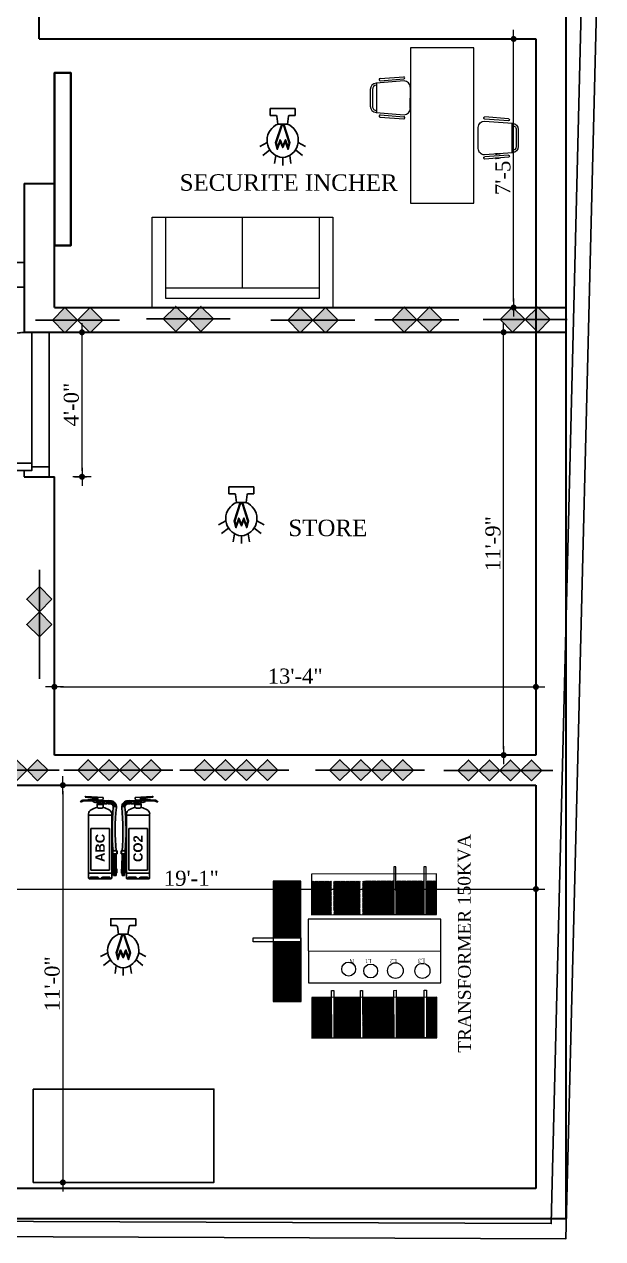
# Model space of a CAD drawing. Header units: inches. Extents: x -250485 to 735580, y -140410 to 288049.
# Drawn here: x 24526 to 24718.2, y 21187.9 to 21591.5 of the extents above; entities that cross this region are included whole.
import ezdxf
from ezdxf.enums import TextEntityAlignment as Align

# ---------------------------------------------------------------- set-up
doc = ezdxf.new("R2010")
doc.units = ezdxf.units.IN
doc.header["$MEASUREMENT"] = 0
doc.header["$PDMODE"] = 35
doc.linetypes.add('DASH', pattern=[0.35, 0.25, -0.1])
doc.layers.get('0').update_dxf_attribs({"lineweight": 0})
doc.layers.get('Defpoints').update_dxf_attribs({"lineweight": 0})
for name, color, linetype, lineweight in [('A column', 106, 'Continuous', 40), ('A WALL', 7, 'Continuous', 35), ('Door Schecule', 230, 'Continuous', 0), ('Emergency Light', 251, 'Continuous', 15), ('FURNITURE', 144, 'Continuous', 0), ('ILLUSTR-FURNITURE', 34, 'Continuous', 0), ('Layer1', 134, 'Continuous', 0), ('LINK', 32, 'Continuous', 0), ('sheet', 7, 'Continuous', 15), ('Text', 7, 'Continuous', 0), ('TEXT-BODY', 191, 'Continuous', 20), ('wall', 7, 'Continuous', 0)]:
    doc.layers.add(name, color=color, linetype=linetype, lineweight=lineweight)
for name, color, linetype in [('A Furniture', 7, 'Continuous'), ('A site line', 7, 'Continuous'), ('bp door', 40, 'Continuous'), ('fire rated wall', 7, 'Continuous'), ('FIREACC', 30, 'Continuous'), ('OUTSIDE', 253, 'Continuous')]:
    doc.layers.add(name, color=color, linetype=linetype)
doc.styles.add('ARIAL', font='times.ttf')
doc.styles.add('REG', font='times.ttf')
doc.styles.get("Standard").update_dxf_attribs({"font": 'arialbd.ttf', "height": 24})
doc.dimstyles.new('Dim-Pres', dxfattribs={"dimtxt": 5.5, "dimasz": 2, "dimexe": 1.5, "dimexo": 1.5, "dimgap": 1, "dimtad": 3, "dimdec": 0, "dimzin": 3, "dimdsep": 46, "dimlunit": 4, "dimtxsty": 'REG', "dimblk": 'point', "dimcen": 2, "dimclrd": 256, "dimclre": 256, "dimclrt": 7, "dimadec": 0, "dimazin": 0, "dimtfac": 0.75, "dimtdec": 0, "dimtmove": 1, "dimatfit": 3, "dimldrblk": 'point', "dimfxl": 0, "dimtolj": 1, "dimtzin": 0, "dimlwd": -1, "dimlwe": -1, "dimarcsym": 1})
pattern_1 = [(153.7344634, (-14939.29018, -27791.78946), (-0.1106329686, -0.2241881938), [])]

# ---------------------------------------------------------------- blocks, each defined once
blk = doc.blocks.new('A$C21B56A5D')
at = {"layer": 'TEXT-BODY', "linetype": 'Continuous', "lineweight": 18}
h = blk.add_hatch(dxfattribs=at)
h.set_pattern_fill('ANSI31', color=0, scale=2, angle=108.7345, style=0)
h.set_pattern_definition(pattern_1)
h.paths.add_polyline_path([(19.11, 38.78), (15.87, 37.68), (20.18, 24.96), (23.42, 26.05)])
h.paths.add_polyline_path([(6.74, 75.23), (3.5, 74.13), (7.07, 63.62), (10.31, 64.72)])
h.paths.add_polyline_path([(-2.37, 60.42), (6.37, 63.38), (2.81, 73.9), (-5.94, 70.93)])
h.paths.add_polyline_path([(-6.64, 70.7), (-16.45, 67.37), (-12.88, 56.85), (-3.07, 60.18)])
h.paths.add_polyline_path([(-17.15, 67.13), (-25.46, 64.31), (-21.9, 53.79), (-13.58, 56.61)])
h.paths.add_polyline_path([(-26.16, 64.07), (-32.38, 61.96), (-28.81, 51.45), (-22.59, 53.56)])
h.paths.add_polyline_path([(-35.74, 60.83), (-44.42, 57.88), (-38.4, 40.14), (-29.72, 43.08)])
h.paths.add_polyline_path([(-31.63, 20.16), (-22.94, 23.1), (-29.29, 41.81), (-37.97, 38.86)])
h = blk.add_hatch(dxfattribs=at)
h.set_pattern_fill('ANSI31', color=0, scale=2, angle=108.7345, style=0)
h.set_pattern_definition(pattern_1)
h.paths.add_polyline_path([(15.17, 37.44), (6.43, 34.47), (10.74, 21.75), (19.48, 24.72)])
h.paths.add_polyline_path([(5.73, 34.24), (-4.09, 30.91), (0.23, 18.19), (10.04, 21.52)])
h.paths.add_polyline_path([(-4.78, 30.67), (-13.1, 27.85), (-8.78, 15.13), (-0.47, 17.95)])
h.paths.add_polyline_path([(-13.8, 27.61), (-20.02, 25.51), (-15.7, 12.78), (-9.48, 14.89)])
at = {"layer": 'TEXT-BODY', "color": 0, "linetype": 'Continuous', "lineweight": 18}
blk.add_line((-26, 39.7, 13.08), (15.46, 53.76, 13.08), dxfattribs=at)
at = {"layer": 'TEXT-BODY', "color": 0, "linetype": 'Continuous', "lineweight": 18, "elevation": 13.08}
for points in [[(-33.13, 64.17), (-28.81, 51.45), (10.31, 64.72), (6, 77.44)], [(1.31, 78.31), (6.37, 63.38), (7.07, 63.62), (2.01, 78.55)], [(-8.13, 75.11), (-3.07, 60.18), (-2.37, 60.42), (-7.43, 75.35)], [(-44.42, 57.88), (-31.63, 20.16), (-22.94, 23.1), (-35.74, 60.83)], [(-29.38, 49.67), (-22.61, 29.73), (18.85, 43.79), (12.08, 63.73)], [(-29.72, 43.08), (-29.29, 41.81), (-44.24, 36.74), (-44.67, 38.01)], [(-20.02, 25.51), (-15.7, 12.78), (23.42, 26.05), (19.11, 38.78)], [(10.04, 21.52), (4.98, 36.45), (5.68, 36.69), (10.74, 21.75)], [(19.48, 24.72), (14.42, 39.65), (15.12, 39.89), (20.18, 24.96)], [(-0.47, 17.95), (-5.54, 32.88), (-4.84, 33.12), (0.23, 18.19)], [(-9.48, 14.89), (-14.55, 29.83), (-13.85, 30.06), (-8.78, 15.13)]]:
    blk.add_lwpolyline(points, close=True, dxfattribs=at)
at = {"layer": 'TEXT-BODY', "color": 0, "linetype": 'Continuous', "lineweight": 18}
for centre, radius in [((3.37, 42.78, 13.08), 2.58), ((11.85, 45.56, 13.08), 2.48), ((-11.45, 38.33, 13.08), 2.3), ((-4.37, 40.06, 13.08), 2.3)]:
    blk.add_circle(centre, radius, dxfattribs=at)
at = {"layer": 'Door Schecule', "style": 'REG'}
for s, height, rotation, p in [('TRANSFORMER 150KVA', 4.2336, 108.7345, (35.69, 25.01, 13.08)), ('L3', 1.397, 198.7345, (11.42, 49.62, 13.08)), ('L2', 1.397, 198.7345, (2.66, 46.64, 13.08)), ('N', 1.4, 198.7345, (-10.84, 42.07, 13.08)), ('L1', 1.397, 198.7345, (-5.28, 43.95, 13.08))]:
    blk.add_text(s, height=height, rotation=rotation, dxfattribs=at).set_placement(p)
blk = doc.blocks.new('A$C03734933')
at = {"layer": 'FURNITURE', "color": 0, "lineweight": 13}
for p, q in [((-17.03, -0.59), (-8.24, 6.47)), ((-6.99, 4.91), (-17.34, -3.4)), ((-16.41, -1.37), (-7.62, 5.69)), ((2.82, -4.13), (-2.82, 4.13)), ((-17.16, -3.25), (-9.25, -14.81)), ((-17.94, -7.43), (-13.43, -14.02)), ((-17.11, -6.87), (-12.6, -13.46)), ((-9.45, -14.93), (2.04, -8.3)), ((-7.22, -14.79), (2.54, -9.16)), ((-6.72, -15.66), (3.04, -10.03))]:
    blk.add_line(p, q, dxfattribs=at)
for centre, radius, start, end in [((-7.93, 6.08), 0.5, 308.76935, 128.76935), ((-5.3, 2.43), 3, 34.37065, 124.37065), ((-15.46, -5.74), 3, 128.76935, 214.37065), ((-15.46, -5.74), 2, 124.37065, 214.37065), ((-16.72, -0.98), 0.5, 128.76935, 308.76935), ((0.35, -5.82), 3, 304.37065, 34.37065), ((2.79, -9.6), 0.5, 299.97194, 119.97194), ((-10.95, -12.33), 3, 214.37065, 299.97194), ((-10.95, -12.33), 2, 214.37065, 304.37065), ((-6.97, -15.23), 0.5, 119.97194, 299.97194)]:
    blk.add_arc(centre, radius, start, end, dxfattribs=at)
blk = doc.blocks.new('A$C2EF268AB')
at = {"layer": 'FURNITURE', "color": 0, "lineweight": 13}
blk.add_blockref('A$C03734933', (15.46, 5.74), dxfattribs=at)
blk = doc.blocks.new('FURN_GEN_066')
at = {"layer": 'ILLUSTR-FURNITURE'}
for p, q in [((-11855.16, 14958.25), (-11806.66, 14958.25)), ((-11855.16, 14928.25), (-11855.16, 14958.25)), ((-11806.66, 14958.25), (-11795.16, 14958.25)), ((-11795.16, 14958.25), (-11795.16, 14928.25)), ((-11850.66, 14955.25), (-11799.66, 14955.25)), ((-11850.66, 14928.25), (-11850.66, 14955.25)), ((-11799.66, 14955.25), (-11799.66, 14928.25)), ((-11850.66, 14951.75), (-11799.66, 14951.75)), ((-11825.16, 14951.75), (-11825.16, 14928.25)), ((-11795.16, 14928.25), (-11855.16, 14928.25))]:
    blk.add_line(p, q, dxfattribs=at)
blk = doc.blocks.new('gdg')
at = {"layer": 'fire rated wall'}
h = blk.add_hatch(color=1, dxfattribs=at)
h.dxf.hatch_style = 1
h.paths.add_polyline_path([(9432288.4, -5613575.8), (9432298.7, -5613586.1), (9432309, -5613575.8)])
h.paths.add_polyline_path([(9432309, -5613575.8), (9432298.7, -5613565.5), (9432288.4, -5613575.8)])
h.paths.add_polyline_path([(9432309, -5613575.8), (9432329.7, -5613575.8), (9432319.3, -5613565.5)])
h.paths.add_polyline_path([(9432309, -5613575.8), (9432319.3, -5613586.1), (9432329.7, -5613575.8)])
h = blk.add_hatch(color=1, dxfattribs=at)
h.dxf.hatch_style = 1
h.paths.add_polyline_path([(9432329.7, -5613575.8), (9432340, -5613586.1), (9432350.3, -5613575.8)])
h.paths.add_polyline_path([(9432350.3, -5613575.8), (9432340, -5613565.5), (9432329.7, -5613575.8)])
h.paths.add_polyline_path([(9432350.3, -5613575.8), (9432371, -5613575.8), (9432360.7, -5613565.5)])
h.paths.add_polyline_path([(9432350.3, -5613575.8), (9432360.7, -5613586.1), (9432371, -5613575.8)])
at = {"layer": 'fire rated wall', "color": 1, "elevation": 0}
for points in [[(9432298.7, -5613586.1), (9432309, -5613575.8), (9432298.7, -5613565.5), (9432288.4, -5613575.8)], [(9432319.3, -5613586.1), (9432329.7, -5613575.8), (9432319.3, -5613565.5), (9432309, -5613575.8)], [(9432340, -5613586.1), (9432350.3, -5613575.8), (9432340, -5613565.5), (9432329.7, -5613575.8)], [(9432360.7, -5613586.1), (9432371, -5613575.8), (9432360.7, -5613565.5), (9432350.3, -5613575.8)]]:
    blk.add_lwpolyline(points, close=True, dxfattribs=at)
blk.add_lwpolyline([(9432274.6, -5613575.8), (9432382, -5613575.8)], dxfattribs=at)
blk = doc.blocks.new('fddfgdgfsg')
at = {"ltscale": 100000}
h = blk.add_hatch(color=1, dxfattribs=at)
h.paths.add_polyline_path([(2091.9, -12378.98), (2096.33, -12383.41), (2100.73, -12379), (2100.72, -12378.98), (2100.73, -12378.97), (2096.32, -12374.56)])
h.paths.add_polyline_path([(2105.14, -12383.41), (2109.56, -12378.98), (2105.14, -12374.56), (2100.73, -12378.97), (2100.75, -12378.98), (2100.73, -12379)])
at = {"layer": 'bp door', "color": 1, "linetype": 'DASH'}
for p, q in [((2117.32, -12362.64, -9.7), (2072.61, -12362.64, -9.7)), ((2072.61, -12368.4, -9.7), (2072.61, -12362.64, -9.7)), ((2117.32, -12368.4, -9.7), (2072.61, -12368.4, -9.7))]:
    blk.add_line(p, q, dxfattribs=at)
at = {"layer": 'bp door', "color": 1, "elevation": -9.7}
for points in [[(2117.32, -12368.4), (2118.55, -12368.4), (2118.55, -12370.87), (2120.61, -12370.87), (2120.61, -12362.64), (2117.32, -12362.64)], [(2116.08, -12410.64), (2118.55, -12410.64), (2118.55, -12368.4), (2116.08, -12368.4)], [(2100.75, -12378.98), (2096.32, -12374.56), (2091.9, -12378.98), (2096.33, -12383.41)], [(2109.56, -12378.98), (2105.14, -12374.56), (2100.72, -12378.98), (2105.14, -12383.41)]]:
    blk.add_lwpolyline(points, close=True, dxfattribs=at)
at = {"layer": 'bp door', "color": 1, "linetype": 'DASH'}
blk.add_arc((2114.39, -12368.89, -9.7), 41.79, 179.3284, 272.3206, dxfattribs=at)
blk = doc.blocks.new('dot')
at = {"color": 4}
for p, q in [((-1.5, 0), (1.5, 0)), ((0, 1.5), (0, -1.5))]:
    blk.add_line(p, q, dxfattribs=at)
at = {"color": 6, "const_width": 0.5}
blk.add_lwpolyline([(-0.25, 0, 1), (0.25, 0, 1)], format="xyb", close=True, dxfattribs=at)
blk = doc.blocks.new('point')
blk.add_blockref('dot', (0, 0))
blk = doc.blocks.new('*D380')
at = {"layer": 'Defpoints', "color": 0, "ltscale": 30, "transparency": 16777216}
for p in [(24534.27, 21489.13, -11.61), (24545.22, 21489.13), (24534.27, 21441.13, -11.61)]:
    blk.add_point(p, dxfattribs=at)
at = {"layer": 'Layer1', "ltscale": 30, "transparency": 16777216}
for p, q in [((24542.7, 21489.13), (24546.72, 21489.13)), ((24545.22, 21443.13), (24545.22, 21487.13)), ((24542.7, 21441.13), (24546.72, 21441.13))]:
    blk.add_line(p, q, dxfattribs=at)
at = {"layer": 'Layer1', "ltscale": 30, "transparency": 16777216, "xscale": 2, "yscale": 2, "zscale": 2}
for p, rotation in [((24545.22, 21489.13), 90), ((24545.22, 21441.13), 270)]:
    blk.add_blockref('point', p, dxfattribs=dict(at, rotation=rotation))
at = {"layer": 'Layer1', "color": 7, "ltscale": 30, "transparency": 16777216, "insert": (24541.68, 21465.13), "char_height": 5, "attachment_point": 5, "rotation": 90, "style": 'REG'}
blk.add_mtext('\\A1;4\'-0"', dxfattribs=at)
blk = doc.blocks.new('A$C16DB04AD')
at = {"layer": 'Emergency Light', "color": 154, "lineweight": 30}
for p, q in [((-6.54, -14.39), (-9.59, -15.98)), ((6.54, -14.39), (9.59, -15.98)), ((-5.43, -17.4), (-8.33, -19.77)), ((-2.95, -19.78), (-3.46, -23.22)), ((2.95, -19.78), (3.46, -23.22)), ((5.43, -17.4), (8.33, -19.77)), ((0, -20.7), (0, -24))]:
    blk.add_line(p, q, dxfattribs=at)
blk.add_lwpolyline([(-2, -6.57), (-2.49, -3.28, 0.371278), (-2.94, -2.89), (-5.25, -2.89), (-5.25, 0), (5.25, 0), (5.25, -2.89), (2.94, -2.89, 0.371278), (2.49, -3.28), (2, -6.57)], format="xyb", dxfattribs=at)
at = {"layer": 'Emergency Light', "color": 1, "lineweight": 30}
blk.add_lwpolyline([(-0.43, -6.57), (-3.01, -14.48), (-2.28, -17.27), (-1.1, -13.91), (0, -16.5), (1.1, -13.91), (2.28, -17.27), (3.01, -14.48), (0.43, -6.57)], dxfattribs=at)
blk.add_lwpolyline([(0.43, -7.28, 0.690361), (-0.43, -7.28), (-2.75, -14.5), (-2.25, -16.42), (-1.12, -13.21), (0, -15.86), (1.12, -13.21), (2.25, -16.42), (2.75, -14.5), (0.43, -7.28)], format="xyb", dxfattribs=at)
at = {"layer": 'Emergency Light', "color": 154, "lineweight": 30}
blk.add_lwpolyline([(-2.02, -6.58), (2, -6.57)], dxfattribs=at)
for centre, radius, start, end in [((0.78, -13.41), 7.38, 112.0671, 245.9767), ((-0.78, -13.41), 7.38, 294.0233, 67.9329), ((0, -15.96), 4.74, 241.9689, 298.0311)]:
    blk.add_arc(centre, radius, start, end, dxfattribs=at)
blk = doc.blocks.new('*U196')
at = {"layer": 'OUTSIDE', "linetype": 'Continuous'}
for points in [[(-100.1, 481.8), (-104.2, 460.2), (-78.9, 477.6)], [(-78.9, 477.6), (-104.2, 460.2), (-84.3, 462.4)], [(-85.3, 498), (-100.1, 481.8), (-46.6, 485.8)], [(-46.6, 485.8), (-100.1, 481.8), (-64, 484)], [(-64, 484), (-100.1, 481.8), (-78.9, 477.6)], [(-64.2, 504), (-85.3, 498), (-52.4, 503.4)], [(-52.4, 503.4), (-85.3, 498), (-46.6, 502.2)], [(-43.2, 502.2), (-85.3, 498), (-43.2, 485.8)], [(-85.3, 498), (-43.2, 502.2), (-46.6, 502.2)], [(-85.3, 498), (-46.6, 485.8), (-43.2, 485.8)], [(-52.4, 503.4), (-58.3, 504), (-64.2, 504)], [(-46.6, 485.8), (-64, 484), (-52.4, 484.6)], [(-52.4, 484.6), (-64, 484), (-58.3, 484)], [(-84.3, 462.4), (-104.2, 460.2), (-76.6, 321.2)], [(-104.2, 460.2), (-96.6, 320.1), (-76.6, 321.2)], [(-96.6, 320.1), (-102.4, 180), (-82.5, 180)], [(-76.6, 321.2), (-96.6, 320.1), (-82.5, 180)], [(-82, 160), (-102.8, 111), (-82.8, 111)], [(-102, 160), (-102.8, 111), (-82, 160)], [(-102.8, 111), (-104.2, 62), (-84.2, 62)], [(-82.8, 111), (-102.8, 111), (-84.2, 62)]]:
    blk.add_solid(points, dxfattribs=at)
blk = doc.blocks.new('*U195')
at = {"layer": 'OUTSIDE', "linetype": 'Continuous'}
for points in [[(0, 488.3), (-0.7, 487.2), (0.9, 485.5)], [(-0.7, 487.2), (-0.3, 486), (0.9, 485.5)], [(0.4, 499.9), (0, 488.3), (0.9, 485.5)], [(0.8, 499.9), (0.4, 499.9), (0.9, 485.5)], [(0.9, 499.9), (0.8, 499.9), (0.9, 485.5)], [(0.9, 499.9), (0.9, 485.5), (1.7, 488.3)], [(1.2, 499.9), (0.9, 499.9), (1.7, 488.3)], [(1.7, 488.3), (0.9, 485.5), (2.4, 487.2)], [(2.4, 487.2), (0.9, 485.5), (2, 486)]]:
    blk.add_solid(points, dxfattribs=at)
blk = doc.blocks.new('CO2')
at = {"layer": 'FIREACC', "color": 31}
for p, q in [((-39658, 31682), (-39626, 31682)), ((-39658, 31682), (-39658, 31666)), ((-39657.2, 31685.2), (-39626.8, 31685.2)), ((-39657.2, 31683.6), (-39657.2, 31682)), ((-39657.2, 31683.6), (-39626.8, 31683.6)), ((-39657, 31717.2), (-39568.9, 31723.6)), ((-39657, 31717.2), (-39655.8, 31701.2)), ((-39630.5, 31701.2), (-39655.9, 31701.2)), ((-39655.9, 31685.2), (-39655.9, 31701.2)), ((-39655.3, 31701.2), (-39655.7, 31707.1)), ((-39651.6, 31705.1), (-39631.2, 31704)), ((-39651.5, 31703.5), (-39651.6, 31705.1)), ((-39651.6, 31702.6), (-39630.7, 31701.9)), ((-39630.7, 31704), (-39626.1, 31703.7)), ((-39630.2, 31701.9), (-39604.6, 31701.1)), ((-39628.1, 31701.2), (-39630, 31701.2)), ((-39628.1, 31697.8), (-39628.1, 31701.2)), ((-39628.1, 31685.2), (-39628.1, 31697.1)), ((-39626.8, 31683.6), (-39626.8, 31682)), ((-39626, 31682), (-39626, 31666)), ((-39623.8, 31709.3), (-39623.6, 31706.3)), ((-39623.7, 31707.7), (-39603.7, 31706.7)), ((-39621.8, 31711.8), (-39606.4, 31714)), ((-39605.9, 31714.1), (-39564.7, 31719.9)), ((-39604.2, 31701.1), (-39557.5, 31699.5)), ((-39603.3, 31706.6), (-39552.1, 31703.9)), ((-39702, 31633.6), (-39702, 31300.6)), ((-39582, 31633.6), (-39582, 31300.6)), ((-39655.3, 31305.6), (-39691, 31305.6)), ((-39628.7, 31305.6), (-39593.9, 31305.6))]:
    blk.add_line(p, q, dxfattribs=at)
for centre, radius in [((-39653.4, 31703.3), 0.818), ((-39642, 31693.2), 8), ((-39642, 31693.2), 7.11)]:
    blk.add_circle(centre, radius, dxfattribs=at)
for centre, radius, start, end in [((-39657.2, 31684.4), 0.8, 90, 270), ((-39653.4, 31703.3), 1.96, 184.1612, 4.1612), ((-39626.8, 31684.4), 0.8, 270, 90), ((-39626, 31706.1), 2.4, 266.92009, 4.1612), ((-39621.4, 31709.5), 2.4, 97.99051, 184.1612), ((-39568.7, 31719.6), 4, 4.1612, 94.1612), ((-39562.3, 31655.6), 44.2, 59.97461, 83.80661), ((-39555.6, 31687.7), 16.6, 21.92135, 77.92691), ((-39675.9, 31630.6), 26.3, 119.53105, 173.38982), ((-39641.5, 31581.1), 86.5, 100.99993, 123.20795), ((-39642.5, 31581.1), 86.5, 56.79205, 79.00007), ((-39608.1, 31630.6), 26.3, 6.61018, 60.46895), ((-39686.5, 31298.3), 9.06, 135.26832, 162.98104), ((-39690.5, 31301.8), 3.74, 83.25735, 130.41736), ((-39654.9, 31298.8), 6.79, 39.64174, 93.39989), ((-39642.3, 31305.7), 7.75, 199.80056, 272.52003), ((-39641.7, 31305.7), 7.75, 267.47997, 340.19944), ((-39629.1, 31298.8), 6.79, 86.60011, 140.35826), ((-39593.5, 31301.8), 3.74, 49.58264, 96.74265), ((-39597.5, 31298.3), 9.06, 17.01896, 44.73168), ((-39697.8, 31302.3), 4.51, 202.08138, 252.76633), ((-39699.4, 31302.4), 4.45, 276.37731, 340.98679), ((-39584.6, 31302.4), 4.45, 199.01321, 263.62269), ((-39586.2, 31302.3), 4.51, 287.23367, 337.91862)]:
    blk.add_arc(centre, radius, start, end, dxfattribs=at)
at = {"layer": 'OUTSIDE', "color": 31}
for p, q in [((-39694.1, 31701.2), (-39689.3, 31701.2)), ((-39677.2, 31701.2), (-39665.8, 31701.2)), ((-39677.2, 31701.2), (-39677.2, 31685.2)), ((-39677.2, 31697.8), (-39665.5, 31697.8)), ((-39677.2, 31688.6), (-39665.5, 31688.6)), ((-39677.2, 31685.2), (-39665.8, 31685.2)), ((-39677.1, 31698.9), (-39665.5, 31698.9)), ((-39677.1, 31687.5), (-39665.5, 31687.5)), ((-39661.2, 31699.5), (-39655.9, 31699.5)), ((-39661.2, 31699.5), (-39661.2, 31686.9)), ((-39661.2, 31695.5), (-39655.9, 31695.5)), ((-39661.2, 31690.9), (-39655.9, 31690.9)), ((-39661.2, 31686.9), (-39655.9, 31686.9)), ((-39655.8, 31701.2), (-39655.3, 31701.2)), ((-39644.9, 31695), (-39646.8, 31696.2)), ((-39642.7, 31689.4), (-39644.7, 31699.8)), ((-39642.4, 31697.9), (-39642.7, 31688.6)), ((-39642.4, 31697.9), (-39642, 31697.9)), ((-39641.7, 31697.9), (-39642, 31697.9)), ((-39641.7, 31697.9), (-39642, 31697.9)), ((-39641.7, 31697.9), (-39641.3, 31688.6)), ((-39641.3, 31689.4), (-39639.3, 31699.8)), ((-39639.1, 31695), (-39637.2, 31696.2)), ((-39632.4, 31706.4), (-39630.6, 31706.4)), ((-39630.6, 31705.7), (-39632.4, 31705.7)), ((-39702, 31626), (-39582, 31626)), ((-39702, 31326), (-39582, 31326)), ((-39699.2, 31298), (-39584.8, 31298))]:
    blk.add_line(p, q, dxfattribs=at)
at = {"layer": 'OUTSIDE', "color": 1}
for p, q in [((-39694.1, 31685.2), (-39689.3, 31685.2)), ((-39677.3, 31699.8), (-39679.9, 31699.8)), ((-39677.3, 31686.6), (-39679.9, 31686.6)), ((-39690, 31557.8), (-39690, 31341.8)), ((-39594, 31557.8), (-39690, 31557.8)), ((-39594, 31341.8), (-39594, 31557.8)), ((-39730, 31442), (-39730, 31426)), ((-39702, 31442), (-39730, 31442)), ((-39727.9, 31442), (-39727.9, 31426)), ((-39708, 31442), (-39708, 31426)), ((-39702, 31426), (-39730, 31426)), ((-39727.7, 31347.6), (-39727.7, 31346)), ((-39708.5, 31347.6), (-39727.7, 31347.6)), ((-39727.2, 31346), (-39727.7, 31346)), ((-39727.7, 31346), (-39727.7, 31328)), ((-39727.2, 31345.9), (-39727.2, 31328)), ((-39710.1, 31326), (-39726.1, 31326)), ((-39724.9, 31325), (-39724.9, 31326)), ((-39724.9, 31325), (-39711.3, 31325)), ((-39721.9, 31346), (-39724.3, 31346)), ((-39724.3, 31345.9), (-39724.3, 31328)), ((-39724.3, 31325), (-39724.3, 31314)), ((-39724.3, 31324.1), (-39711.8, 31324.1)), ((-39711.8, 31314), (-39724.3, 31314)), ((-39721.9, 31345.9), (-39721.9, 31328)), ((-39719.3, 31326), (-39719.3, 31346)), ((-39716.9, 31346), (-39719.3, 31346)), ((-39716.9, 31326), (-39716.9, 31346)), ((-39716.9, 31326), (-39716.9, 31346)), ((-39714.2, 31346), (-39711.8, 31346)), ((-39714.2, 31345.9), (-39714.2, 31328)), ((-39711.8, 31345.9), (-39711.8, 31328)), ((-39711.8, 31325), (-39711.8, 31314)), ((-39711.3, 31325), (-39711.3, 31326)), ((-39708.9, 31346), (-39708.5, 31346)), ((-39708.9, 31345.9), (-39708.9, 31328)), ((-39708.5, 31347.6), (-39708.5, 31346)), ((-39708.5, 31346), (-39708.5, 31328)), ((-39690, 31341.8), (-39594, 31341.8))]:
    blk.add_line(p, q, dxfattribs=at)
at = {"layer": 'OUTSIDE', "color": 31}
for centre, radius, start, end in [((-39694, 31669), 32.2, 90.15564, 185.02626), ((-39694, 31669), 16.2, 90.32515, 183.77265), ((-39691.3, 31730.2), 45.1, 272.48361, 284.54484), ((-39666, 31693.8), 7.45, 50.21268, 88.81165), ((-39666, 31692.6), 7.45, 271.18835, 309.78732), ((-39665.6, 31700.9), 1.98, 271.9881, 358.95264), ((-39667.9, 31693.2), 5.13, 297.45336, 62.54664), ((-39665.6, 31685.5), 1.98, 1.04736, 88.0119), ((-39642, 31693.2), 5.65, 115.63076, 148.08375), ((-39642, 31693.2), 3.41, 125.50028, 148.08375), ((-39642, 31687.6), 1.22, 124.6063, 55.80088), ((-39642, 31693.2), 3.41, 31.91625, 54.49972), ((-39642, 31693.2), 5.65, 31.91625, 64.36924), ((-39632.4, 31706), 0.343, 90, 270), ((-39617.3, 31705.9), 14, 181.02547, 178.22043), ((-39617.3, 31705.9), 13.6, 181.05848, 178.16313), ((-39630.6, 31706), 0.343, 270, 90), ((-40885.3, 31546.6), 1165.4, 354.85061, 5.88868), ((-40874.1, 31547.2), 1170.2, 354.84439, 5.92271), ((-39644.1, 31689.8), 27.6, 239.68368, 274.3046), ((-39639.5, 31687.9), 25.7, 264.39622, 301.6155)]:
    blk.add_arc(centre, radius, start, end, dxfattribs=at)
at = {"layer": 'OUTSIDE', "color": 1}
for centre, radius, start, end in [((-39691.3, 31656.2), 45.1, 75.45516, 87.51639), ((-42910.4, 31458.9), 3186.3, 357.99747, 359.40765), ((-42910.4, 31458.9), 3202.3, 358.00748, 359.41061), ((-39724.8, 31328.7), 2.97, 192.25412, 244.01904), ((-39724.3, 31328.7), 2.97, 192.25412, 244.01904), ((-39721.4, 31328.7), 2.97, 192.25412, 244.01904), ((-39719, 31328.7), 2.97, 192.25412, 244.01904), ((-39717.1, 31328.7), 2.97, 295.98096, 347.74588), ((-39714.7, 31328.7), 2.97, 295.98096, 347.74588), ((-39711.8, 31328.7), 2.97, 295.98096, 347.74588), ((-39711.4, 31328.7), 2.97, 295.98096, 347.74588)]:
    blk.add_arc(centre, radius, start, end, dxfattribs=at)
at = {"layer": 'OUTSIDE', "color": 1, "linetype": 'Continuous', "xscale": 0.8000000000029104, "yscale": 0.7999999999992724, "zscale": 0.7999999999999443}
blk.add_blockref('*U196', (-39642.7, 31298), dxfattribs=at)
at = {"layer": 'OUTSIDE', "color": 31, "linetype": 'Continuous', "xscale": 0.8000000000029104, "yscale": 0.7999999999992724, "zscale": 0.7999999999999443}
blk.add_blockref('*U195', (-39642.7, 31298), dxfattribs=at)
at = {"layer": 'sheet', "color": 5, "insert": (-39666.5, 31384.5), "char_height": 48, "width": 165, "attachment_point": 1, "rotation": 90}
blk.add_mtext('{\\C6;CO2}', dxfattribs=at)
blk = doc.blocks.new('ABC')
at = {"layer": 'FIREACC', "color": 11}
for p, q in [((-39154.2, 31706.6), (-39205.4, 31703.9)), ((-39153.3, 31701.1), (-39200, 31699.5)), ((-39151.6, 31714.1), (-39192.8, 31719.9)), ((-39100.5, 31717.2), (-39188.6, 31723.6)), ((-39133.8, 31707.7), (-39153.8, 31706.7)), ((-39127.3, 31701.9), (-39152.9, 31701.1)), ((-39135.7, 31711.8), (-39151.1, 31714)), ((-39133.7, 31709.3), (-39133.9, 31706.3)), ((-39099.5, 31682), (-39131.5, 31682)), ((-39131.5, 31682), (-39131.5, 31666)), ((-39126.8, 31704), (-39131.4, 31703.7)), ((-39100.3, 31685.2), (-39130.7, 31685.2)), ((-39130.7, 31683.6), (-39130.7, 31682)), ((-39100.3, 31683.6), (-39130.7, 31683.6)), ((-39129.4, 31697.8), (-39129.4, 31701.2)), ((-39129.4, 31701.2), (-39127.5, 31701.2)), ((-39129.4, 31685.2), (-39129.4, 31697.1)), ((-39127, 31701.2), (-39101.6, 31701.2)), ((-39105.9, 31702.6), (-39126.8, 31701.9)), ((-39105.9, 31705.1), (-39126.3, 31704)), ((-39106, 31703.5), (-39105.9, 31705.1)), ((-39102.2, 31701.2), (-39101.8, 31707.1)), ((-39100.5, 31717.2), (-39101.7, 31701.2)), ((-39101.6, 31685.2), (-39101.6, 31701.2)), ((-39100.3, 31683.6), (-39100.3, 31682)), ((-39099.5, 31682), (-39099.5, 31666)), ((-39175.5, 31633.6), (-39175.5, 31300.6)), ((-39055.5, 31633.6), (-39055.5, 31300.6)), ((-39128.8, 31305.6), (-39163.6, 31305.6)), ((-39102.2, 31305.6), (-39066.5, 31305.6))]:
    blk.add_line(p, q, dxfattribs=at)
for centre, radius in [((-39115.5, 31693.2), 8), ((-39115.5, 31693.2), 7.11), ((-39104.1, 31703.3), 0.818)]:
    blk.add_circle(centre, radius, dxfattribs=at)
for centre, radius, start, end in [((-39201.9, 31687.7), 16.6, 102.07309, 158.07865), ((-39195.2, 31655.6), 44.2, 96.19339, 120.02539), ((-39188.8, 31719.6), 4, 85.8388, 175.8388), ((-39136.1, 31709.5), 2.4, 355.8388, 82.00949), ((-39131.5, 31706.1), 2.4, 175.8388, 273.07991), ((-39130.7, 31684.4), 0.8, 90, 270), ((-39104.1, 31703.3), 1.96, 175.8388, 355.8388), ((-39100.3, 31684.4), 0.8, 270, 90), ((-39149.4, 31630.6), 26.3, 119.53105, 173.38982), ((-39115, 31581.1), 86.5, 100.99993, 123.20795), ((-39116, 31581.1), 86.5, 56.79205, 79.00007), ((-39081.6, 31630.6), 26.3, 6.61018, 60.46895), ((-39160, 31298.3), 9.06, 135.26832, 162.98104), ((-39164, 31301.8), 3.74, 83.25735, 130.41736), ((-39128.4, 31298.8), 6.79, 39.64174, 93.39989), ((-39115.8, 31305.7), 7.75, 199.80056, 272.52003), ((-39115.2, 31305.7), 7.75, 267.47997, 340.19944), ((-39102.6, 31298.8), 6.79, 86.60011, 140.35826), ((-39067, 31301.8), 3.74, 49.58264, 96.74265), ((-39071, 31298.3), 9.06, 17.01896, 44.73168), ((-39171.3, 31302.3), 4.51, 202.08138, 252.76633), ((-39172.9, 31302.4), 4.45, 276.37731, 340.98679), ((-39058.1, 31302.4), 4.45, 199.01321, 263.62269), ((-39059.7, 31302.3), 4.51, 287.23367, 337.91862)]:
    blk.add_arc(centre, radius, start, end, dxfattribs=at)
at = {"layer": 'OUTSIDE', "color": 11}
for p, q in [((-39125.1, 31706.4), (-39126.9, 31706.4)), ((-39126.9, 31705.7), (-39125.1, 31705.7)), ((-39118.4, 31695), (-39120.3, 31696.2)), ((-39116.2, 31689.4), (-39118.2, 31699.8)), ((-39115.8, 31697.9), (-39116.2, 31688.6)), ((-39115.8, 31697.9), (-39115.5, 31697.9)), ((-39115.8, 31697.9), (-39115.5, 31697.9)), ((-39115.1, 31697.9), (-39115.5, 31697.9)), ((-39115.1, 31697.9), (-39114.8, 31688.6)), ((-39114.8, 31689.4), (-39112.8, 31699.8)), ((-39112.6, 31695), (-39110.7, 31696.2)), ((-39101.7, 31701.2), (-39102.2, 31701.2)), ((-39096.3, 31699.5), (-39101.6, 31699.5)), ((-39096.3, 31695.5), (-39101.6, 31695.5)), ((-39096.3, 31690.9), (-39101.6, 31690.9)), ((-39096.3, 31686.9), (-39101.6, 31686.9)), ((-39096.3, 31699.5), (-39096.3, 31686.9)), ((-39080.4, 31698.9), (-39092, 31698.9)), ((-39080.3, 31697.8), (-39092, 31697.8)), ((-39080.3, 31688.6), (-39092, 31688.6)), ((-39080.4, 31687.5), (-39092, 31687.5)), ((-39080.3, 31701.2), (-39091.7, 31701.2)), ((-39080.3, 31685.2), (-39091.7, 31685.2)), ((-39080.3, 31701.2), (-39080.3, 31685.2)), ((-39080.2, 31686.6), (-39077.6, 31686.6)), ((-39063.4, 31685.2), (-39068.2, 31685.2)), ((-39055.5, 31626), (-39175.5, 31626)), ((-39055.5, 31326), (-39175.5, 31326)), ((-39058.3, 31298), (-39172.7, 31298))]:
    blk.add_line(p, q, dxfattribs=at)
at = {"layer": 'OUTSIDE', "color": 1}
for p, q in [((-39080.2, 31699.8), (-39077.6, 31699.8)), ((-39063.4, 31701.2), (-39068.2, 31701.2)), ((-39163.5, 31341.8), (-39163.5, 31557.8)), ((-39163.5, 31557.8), (-39067.5, 31557.8)), ((-39067.5, 31557.8), (-39067.5, 31341.8)), ((-39055.5, 31442), (-39027.5, 31442)), ((-39049.5, 31442), (-39049.5, 31426)), ((-39029.6, 31442), (-39029.6, 31426)), ((-39027.5, 31442), (-39027.5, 31426)), ((-39055.5, 31426), (-39027.5, 31426)), ((-39067.5, 31341.8), (-39163.5, 31341.8)), ((-39049, 31347.6), (-39049, 31346)), ((-39049, 31347.6), (-39029.8, 31347.6)), ((-39048.6, 31346), (-39049, 31346)), ((-39049, 31346), (-39049, 31328)), ((-39048.6, 31345.9), (-39048.6, 31328)), ((-39047.4, 31326), (-39031.4, 31326)), ((-39046.2, 31325), (-39046.2, 31326)), ((-39032.6, 31325), (-39046.2, 31325)), ((-39043.3, 31346), (-39045.7, 31346)), ((-39045.7, 31345.9), (-39045.7, 31328)), ((-39045.7, 31325), (-39045.7, 31314)), ((-39033.2, 31324.1), (-39045.7, 31324.1)), ((-39045.7, 31314), (-39033.2, 31314)), ((-39043.3, 31345.9), (-39043.3, 31328)), ((-39040.6, 31326), (-39040.6, 31346)), ((-39040.6, 31326), (-39040.6, 31346)), ((-39040.6, 31346), (-39038.2, 31346)), ((-39038.2, 31326), (-39038.2, 31346)), ((-39035.6, 31346), (-39033.2, 31346)), ((-39035.6, 31345.9), (-39035.6, 31328)), ((-39033.2, 31345.9), (-39033.2, 31328)), ((-39033.2, 31325), (-39033.2, 31314)), ((-39032.6, 31325), (-39032.6, 31326)), ((-39030.3, 31346), (-39029.8, 31346)), ((-39030.3, 31345.9), (-39030.3, 31328)), ((-39029.8, 31347.6), (-39029.8, 31346)), ((-39029.8, 31346), (-39029.8, 31328))]:
    blk.add_line(p, q, dxfattribs=at)
at = {"layer": 'OUTSIDE', "color": 11}
for centre, radius, start, end in [((-39140.2, 31705.9), 14, 1.77957, 358.97453), ((-39140.2, 31705.9), 13.6, 1.83687, 358.94152), ((-39126.9, 31706), 0.343, 90, 270), ((-39125.1, 31706), 0.343, 270, 90), ((-39115.5, 31693.2), 5.65, 115.63076, 148.08375), ((-39115.5, 31693.2), 3.41, 125.50028, 148.08375), ((-39115.5, 31687.6), 1.22, 124.19912, 55.3937), ((-39115.5, 31693.2), 3.41, 31.91625, 54.49972), ((-39115.5, 31693.2), 5.65, 31.91625, 64.36924), ((-39091.5, 31693.8), 7.45, 91.18835, 129.78732), ((-39091.5, 31692.6), 7.45, 230.21268, 268.81165), ((-39089.6, 31693.2), 5.13, 117.45336, 242.54664), ((-39091.9, 31700.9), 1.98, 181.04736, 268.0119), ((-39091.9, 31685.5), 1.98, 91.9881, 178.95264), ((-39066.2, 31730.2), 45.1, 255.45516, 267.51639), ((-39063.5, 31669), 32.2, 354.97374, 89.84436), ((-39063.5, 31669), 16.2, 356.22735, 89.67485), ((-39118, 31687.9), 25.7, 238.3845, 275.60378), ((-39113.4, 31689.8), 27.6, 265.6954, 300.31632), ((-37883.4, 31547.2), 1170.2, 174.07729, 185.15561)]:
    blk.add_arc(centre, radius, start, end, dxfattribs=at)
at = {"layer": 'OUTSIDE', "color": 1}
for centre, radius, start, end in [((-39066.2, 31656.2), 45.1, 92.48361, 104.54484), ((-37872.2, 31546.6), 1165.4, 174.11132, 185.14939), ((-35847.1, 31458.9), 3202.3, 180.58939, 181.99252), ((-35847.1, 31458.9), 3186.3, 180.59235, 182.00253), ((-39046.1, 31328.7), 2.97, 192.25412, 244.01904), ((-39045.7, 31328.7), 2.97, 192.25412, 244.01904), ((-39042.8, 31328.7), 2.97, 192.25412, 244.01904), ((-39040.4, 31328.7), 2.97, 192.25412, 244.01904), ((-39038.5, 31328.7), 2.97, 295.98096, 347.74588), ((-39036.1, 31328.7), 2.97, 295.98096, 347.74588), ((-39033.2, 31328.7), 2.97, 295.98096, 347.74588), ((-39032.7, 31328.7), 2.97, 295.98096, 347.74588)]:
    blk.add_arc(centre, radius, start, end, dxfattribs=at)
at = {"layer": 'OUTSIDE', "color": 11, "linetype": 'Continuous', "xscale": -0.8000000000029104, "yscale": 0.7999999999992724, "zscale": 0.7999999999999443}
blk.add_blockref('*U195', (-39114.8, 31298), dxfattribs=at)
at = {"layer": 'OUTSIDE', "color": 1, "linetype": 'Continuous', "xscale": -0.8000000000029104, "yscale": 0.7999999999992724, "zscale": 0.7999999999999443}
blk.add_blockref('*U196', (-39114.8, 31298), dxfattribs=at)
at = {"layer": 'sheet', "color": 5, "insert": (-39091, 31384.5), "char_height": 48, "width": 165, "attachment_point": 7, "rotation": 90}
blk.add_mtext('{\\C6;ABC}', dxfattribs=at)
blk = doc.blocks.new('*D422')
at = {"layer": 'Defpoints', "color": 0, "ltscale": 30, "transparency": 16777216}
for p in [(24696.04, 21304.13), (24467.04, 21295.64, -11.61), (24696.04, 21295.64, -11.61)]:
    blk.add_point(p, dxfattribs=at)
at = {"layer": 'Layer1', "ltscale": 30, "transparency": 16777216}
for p, q in [((24467.04, 21302.04), (24467.04, 21305.63)), ((24696.04, 21302.04), (24696.04, 21305.63)), ((24469.04, 21304.13), (24694.04, 21304.13))]:
    blk.add_line(p, q, dxfattribs=at)
at = {"layer": 'Layer1', "ltscale": 30, "transparency": 16777216, "xscale": 2, "yscale": 2, "zscale": 2, "rotation": 180}
blk.add_blockref('point', (24467.04, 21304.13), dxfattribs=at)
at = {"layer": 'Layer1', "ltscale": 30, "transparency": 16777216, "xscale": 2, "yscale": 2, "zscale": 2}
blk.add_blockref('point', (24696.04, 21304.13), dxfattribs=at)
at = {"layer": 'Layer1', "color": 7, "ltscale": 30, "transparency": 16777216, "insert": (24581.54, 21307.68), "char_height": 5, "attachment_point": 5, "style": 'REG'}
blk.add_mtext('\\A1;19\'-1"', dxfattribs=at)
blk = doc.blocks.new('*D423')
at = {"layer": 'Defpoints', "color": 0, "ltscale": 30, "transparency": 16777216}
for p in [(24538.87, 21338.64, -11.61), (24538.87, 21206.64, -11.61), (24538.87, 21206.64)]:
    blk.add_point(p, dxfattribs=at)
at = {"layer": 'Layer1', "ltscale": 30, "transparency": 16777216}
for p, q in [((24538.07, 21338.64), (24537.37, 21338.64)), ((24538.87, 21336.64), (24538.87, 21208.64)), ((24538.07, 21206.64), (24537.37, 21206.64))]:
    blk.add_line(p, q, dxfattribs=at)
at = {"layer": 'Layer1', "ltscale": 30, "transparency": 16777216, "xscale": 2, "yscale": 2, "zscale": 2}
for p, rotation in [((24538.87, 21338.64), 90), ((24538.87, 21206.64), 270)]:
    blk.add_blockref('point', p, dxfattribs=dict(at, rotation=rotation))
at = {"layer": 'Layer1', "color": 7, "ltscale": 30, "transparency": 16777216, "insert": (24535.33, 21272.64), "char_height": 5, "attachment_point": 5, "rotation": 90, "style": 'REG'}
blk.add_mtext('\\A1;11\'-0"', dxfattribs=at)
blk = doc.blocks.new('*D424')
at = {"layer": 'Defpoints', "color": 0, "ltscale": 30, "transparency": 16777216}
for p in [(24685.32, 21489.17), (24696.04, 21489.17, -11.61), (24696.04, 21348.64, -11.61)]:
    blk.add_point(p, dxfattribs=at)
at = {"layer": 'Layer1', "ltscale": 30, "transparency": 16777216}
for p, q in [((24687.81, 21489.17), (24683.82, 21489.17)), ((24685.32, 21350.64), (24685.32, 21487.17)), ((24687.81, 21348.64), (24683.82, 21348.64))]:
    blk.add_line(p, q, dxfattribs=at)
at = {"layer": 'Layer1', "ltscale": 30, "transparency": 16777216, "xscale": 2, "yscale": 2, "zscale": 2}
for p, rotation in [((24685.32, 21489.17), 90), ((24685.32, 21348.64), 270)]:
    blk.add_blockref('point', p, dxfattribs=dict(at, rotation=rotation))
at = {"layer": 'Layer1', "color": 7, "ltscale": 30, "transparency": 16777216, "insert": (24681.77, 21418.91), "char_height": 5, "attachment_point": 5, "rotation": 90, "style": 'REG'}
blk.add_mtext('\\A1;11\'-9"', dxfattribs=at)
blk = doc.blocks.new('*D425')
at = {"layer": 'Defpoints', "color": 0, "ltscale": 30, "transparency": 16777216}
for p in [(24696.04, 21371.32), (24536.04, 21348.64, -11.61), (24696.04, 21348.64, -11.61)]:
    blk.add_point(p, dxfattribs=at)
at = {"layer": 'Layer1', "ltscale": 30, "transparency": 16777216}
for p, q in [((24536.04, 21367.86), (24536.04, 21372.82)), ((24538.04, 21371.32), (24694.04, 21371.32)), ((24696.04, 21367.86), (24696.04, 21372.82))]:
    blk.add_line(p, q, dxfattribs=at)
at = {"layer": 'Layer1', "ltscale": 30, "transparency": 16777216, "xscale": 2, "yscale": 2, "zscale": 2, "rotation": 180}
blk.add_blockref('point', (24536.04, 21371.32), dxfattribs=at)
at = {"layer": 'Layer1', "ltscale": 30, "transparency": 16777216, "xscale": 2, "yscale": 2, "zscale": 2}
blk.add_blockref('point', (24696.04, 21371.32), dxfattribs=at)
at = {"layer": 'Layer1', "color": 7, "ltscale": 30, "transparency": 16777216, "insert": (24616.04, 21374.86), "char_height": 5, "attachment_point": 5, "style": 'REG'}
blk.add_mtext('\\A1;13\'-4"', dxfattribs=at)
blk = doc.blocks.new('*D426')
at = {"layer": 'Defpoints', "color": 0, "ltscale": 30, "transparency": 16777216}
for p in [(24688.64, 21586.64), (24688.67, 21586.64, -11.61), (24696.04, 21497.37, -11.61)]:
    blk.add_point(p, dxfattribs=at)
at = {"layer": 'Layer1', "ltscale": 30, "transparency": 16777216}
for p, q in [((24687.86, 21586.64), (24687.14, 21586.64)), ((24688.64, 21499.37), (24688.64, 21584.64)), ((24690.49, 21497.37), (24687.14, 21497.37))]:
    blk.add_line(p, q, dxfattribs=at)
at = {"layer": 'Layer1', "ltscale": 30, "transparency": 16777216, "xscale": 2, "yscale": 2, "zscale": 2}
for p, rotation in [((24688.64, 21586.64), 90), ((24688.64, 21497.37), 270)]:
    blk.add_blockref('point', p, dxfattribs=dict(at, rotation=rotation))
at = {"layer": 'Layer1', "color": 7, "ltscale": 30, "transparency": 16777216, "insert": (24685.09, 21542), "char_height": 5, "attachment_point": 5, "rotation": 90, "style": 'REG'}
blk.add_mtext('\\A1;7\'-5"', dxfattribs=at)
blk = doc.blocks.new('bfg')
at = {"layer": 'fire rated wall'}
h = blk.add_hatch(color=1, dxfattribs=at)
h.dxf.hatch_style = 1
h.paths.add_polyline_path([(9432308.7, -5613534.5), (9432321.4, -5613547.3), (9432334.2, -5613534.5)])
h.paths.add_polyline_path([(9432334.2, -5613534.5), (9432321.4, -5613521.8), (9432308.7, -5613534.5)])
h.paths.add_polyline_path([(9432334.2, -5613534.5), (9432359.7, -5613534.5), (9432346.9, -5613521.8)])
h.paths.add_polyline_path([(9432334.2, -5613534.5), (9432346.9, -5613547.3), (9432359.7, -5613534.5)])
at = {"layer": 'fire rated wall', "color": 1, "elevation": 0}
for points in [[(9432321.4, -5613547.3), (9432334.2, -5613534.5), (9432321.4, -5613521.8), (9432308.7, -5613534.5)], [(9432346.9, -5613547.3), (9432359.7, -5613534.5), (9432346.9, -5613521.8), (9432334.2, -5613534.5)]]:
    blk.add_lwpolyline(points, close=True, dxfattribs=at)
blk.add_lwpolyline([(9432291.7, -5613534.5), (9432376.7, -5613534.5)], dxfattribs=at)

msp = doc.modelspace()

# ---------------------------------------------------------------- hatches: boundary and pattern name
at = {"layer": 'fire rated wall'}
h = msp.add_hatch(color=1, dxfattribs=at)
h.dxf.hatch_style = 1
h.paths.add_polyline_path([(24531.06, 21387.92), (24535.24, 21392.09), (24531.06, 21396.27)])
h.paths.add_polyline_path([(24531.06, 21396.27), (24526.88, 21392.09), (24531.06, 21387.92)])
h.paths.add_polyline_path([(24531.06, 21396.27), (24531.06, 21404.63), (24526.88, 21400.45)])
h.paths.add_polyline_path([(24531.06, 21396.27), (24535.24, 21400.45), (24531.06, 21404.63)])

# ---------------------------------------------------------------- linework, layer by layer
at = {"layer": 'A column', "color": 7, "ltscale": 30, "elevation": -11.61}
msp.add_lwpolyline([(24536.04, 21518), (24541.54, 21518), (24541.54, 21575.36), (24536.04, 21575.36)], close=True, dxfattribs=at)
at = {"layer": 'A Furniture', "color": 7, "ltscale": 30, "elevation": -11.61}
msp.add_lwpolyline([(24529.04, 21237.64), (24589.04, 21237.64), (24589.04, 21206.64), (24529.04, 21206.64), (24529.04, 21237.64)], dxfattribs=at)
at = {"layer": 'A site line', "color": 7, "ltscale": 30, "elevation": -11.61}
for points in [[(24718.23, 21681.39), (24706.02, 21187.92), (22207.16, 21197.58)], [(24713.23, 21681.51), (24701.14, 21192.94), (22207.18, 21202.58)], [(24472.04, 21504.17), (24472.04, 21348.64), (24462.04, 21348.64), (24462.04, 21512.37), (24526.04, 21512.37), (24526.04, 21504.17), (24472.04, 21504.17)]]:
    msp.add_lwpolyline(points, dxfattribs=at)
at = {"layer": 'A WALL', "color": 7, "ltscale": 30}
for p, q in [((24531.04, 21586.64, -11.61), (24531.04, 21596.64, -11.61)), ((24706.04, 21194.64, -11.61), (24706.04, 21596.64, -11.61)), ((24531.04, 21586.64, -11.61), (24696.04, 21586.64, -11.61)), ((24696.04, 21586.64, -11.61), (24696.04, 21348.64, -11.61)), ((24526.04, 21538.64, -11.61), (24526.04, 21489.17, -11.61)), ((24536.04, 21497.37, -11.61), (24536.04, 21538.64, -11.61)), ((24536.04, 21348.64, -11.61), (24536.04, 21441.13, -11.61)), ((24696.04, 21348.64, -11.61), (24536.04, 21348.64, -11.61)), ((24462.04, 21338.64, -11.61), (24696.04, 21338.64, -11.61)), ((24696.04, 21338.64, -11.61), (24696.04, 21204.64, -11.61)), ((24696.04, 21204.64, -11.61), (24467.04, 21204.64, -11.61)), ((24265.04, 21194.64, -11.61), (24706.04, 21194.64, -11.61))]:
    msp.add_line(p, q, dxfattribs=at)
for points, elevation in [([(24526.04, 21538.64), (24536.04, 21538.64)], -11.61), ([(24536.04, 21497.37), (24706.04, 21497.37)], -11.61), ([(24526.04, 21489.17), (24706.04, 21489.17)], -11.61), ([(24526.04, 21441.13), (24536.04, 21441.13)], -23.22)]:
    msp.add_lwpolyline(points, dxfattribs=dict(at, elevation=elevation))
at = {"layer": 'fire rated wall', "color": 1}
for points in [[(24531.06, 21382.35), (24531.06, 21410.2)], [(24531.06, 21373.99), (24531.06, 21401.84)]]:
    msp.add_lwpolyline(points, dxfattribs=at)
for points in [[(24535.24, 21400.45), (24531.06, 21404.63), (24526.88, 21400.45), (24531.06, 21396.27)], [(24535.24, 21392.09), (24531.06, 21396.27), (24526.88, 21392.09), (24531.06, 21387.92)], [(24535.24, 21392.09), (24531.06, 21396.27), (24526.88, 21392.09), (24531.06, 21387.92)]]:
    msp.add_lwpolyline(points, close=True, dxfattribs=at)
at = {"layer": 'FURNITURE', "color": 7, "lineweight": 13, "elevation": -11.6}
msp.add_lwpolyline([(24675.37, 21583.7), (24654.37, 21583.7), (24654.37, 21532.11), (24675.37, 21532.11), (24675.37, 21583.7)], dxfattribs=at)

# ---------------------------------------------------------------- block references
at = {"layer": 'A Furniture', "color": 7, "ltscale": 30, "extrusion": (-0.000112692, -0.000457836, 1), "xscale": 1.00503602177046, "yscale": 1.005036021772784, "zscale": 1.005036021769337, "rotation": 341.366346971909}
msp.add_blockref('A$C21B56A5D', (24632.42, 21237.34, -37.27), dxfattribs=at)
at = {"layer": 'Emergency Light', "lineweight": 30, "xscale": 0.7868064756185049, "yscale": 0.7868064756185049, "zscale": 0.7868064756213451}
for p in [(24611.9, 21563.51), (24598.16, 21437.79), (24558.92, 21294.28)]:
    msp.add_blockref('A$C16DB04AD', p, dxfattribs=at)
at = {"layer": 'fire rated wall'}
for name, p, xscale, yscale, zscale in [('bfg', (-3065839.85, 1860695.95), 0.3276372017608082, 0.3276372017608082, 0.3276372017594806), ('bfg', (-3065803.02, 1860696.33), 0.3276372017608082, 0.3276372017608082, 0.3276372017594806), ('bfg', (-3065761.66, 1860695.92), 0.3276372017608082, 0.3276372017608082, 0.3276372017594806), ('bfg', (-3065727.1, 1860696.08), 0.3276372017608082, 0.3276372017608082, 0.3276372017594806), ('bfg', (-3065691.11, 1860696.09), 0.3276372017608082, 0.3276372017608082, 0.3276372017594806), ('gdg', (-3156379.19, 1914430.38), 0.3372336738611921, 0.3372336738611921, 0.3372336738626473), ('gdg', (-3156341.49, 1914430.43), 0.3372336738611921, 0.3372336738611921, 0.3372336738626473), ('gdg', (-3156302.84, 1914430.41), 0.3372336738611921, 0.3372336738611921, 0.3372336738626473), ('gdg', (-3156257.81, 1914430.41), 0.3372336738611921, 0.3372336738611921, 0.3372336738626473), ('gdg', (-3156215.12, 1914430.3), 0.3372336738611921, 0.3372336738611921, 0.3372336738626473)]:
    msp.add_blockref(name, p, dxfattribs=dict(at, xscale=xscale, yscale=yscale, zscale=zscale))
at = {"layer": 'ILLUSTR-FURNITURE', "color": 7, "rotation": 180}
msp.add_blockref('FURN_GEN_066', (12773.4, 36455.61, -11.61), dxfattribs=at)
at = {"layer": 'Layer1', "rotation": 270}
msp.add_blockref('fddfgdgfsg', (36896.91, 23561.74, -1.91), dxfattribs=at)
at = {"layer": 'LINK', "color": 7, "lineweight": 13, "yscale": 0.7000000000007276, "zscale": 0.7}
for p, xscale, rotation in [((24643.11, 21569.86, -11.6), 0.7000000000019544, 325.6293531252297), ((24688.07, 21556.52, -11.6), -0.6999999999989516, 34.37064687493848)]:
    msp.add_blockref('A$C2EF268AB', p, dxfattribs=dict(at, xscale=xscale, rotation=rotation))
at = {"layer": 'wall', "color": 1, "lineweight": 53, "xscale": 0.06433683165232651, "yscale": 0.06433683165232651, "zscale": 0.06433683165094806}
for name, p in [('ABC', (27067.8, 19293.94)), ('CO2', (27114.28, 19293.94))]:
    msp.add_blockref(name, p, dxfattribs=at)

# ---------------------------------------------------------------- texts
at = {"layer": 'A WALL', "color": 7, "ltscale": 30, "extrusion": (0.002789, -1.6057e-16, 0.999996), "style": 'ARIAL'}
msp.add_text('SECURITE INCHER', height=5.48, rotation=359.9595, dxfattribs=at).set_placement((24613.81, 21538.91, 57.04), align=Align.MIDDLE_CENTER)
at = {"layer": 'Text', "color": 7, "extrusion": (0.002789, -1.6057e-16, 0.999996), "style": 'ARIAL'}
msp.add_text('STORE', height=5.48, rotation=359.9595, dxfattribs=at).set_placement((24626.94, 21424.14, 19.79), align=Align.MIDDLE_CENTER)

# ---------------------------------------------------------------- dimensions: what is measured, and where the dimension line sits
at = {"layer": 'Layer1', "ltscale": 30}
for base, p1, p2, picture, middle in [((24688.64, 21586.64), (24696.04, 21497.37, -11.61), (24688.67, 21586.64, -11.61), '*D426', (24685.09, 21542)), ((24545.22, 21489.13), (24534.27, 21441.13, -11.61), (24534.27, 21489.13, -11.61), '*D380', (24541.68, 21465.13)), ((24685.32, 21489.17), (24696.04, 21348.64, -11.61), (24696.04, 21489.17, -11.61), '*D424', (24681.77, 21418.91)), ((24538.87, 21206.64), (24538.87, 21338.64, -11.61), (24538.87, 21206.64, -11.61), '*D423', (24535.33, 21272.64))]:
    dim = msp.add_linear_dim(base=base, p1=p1, p2=p2, angle=90, dimstyle='Dim-Pres', override={"dimtxt": 5, "dimfxl": 4, "dimfxlon": 1}, dxfattribs=at)
    dim.commit()
    dim.dimension.update_dxf_attribs({"geometry": picture, "text_midpoint": middle})
for base, p1, p2, picture, middle in [((24696.04, 21371.32), (24536.04, 21348.64, -11.61), (24696.04, 21348.64, -11.61), '*D425', (24616.04, 21374.86)), ((24696.04, 21304.13), (24467.04, 21295.64, -11.61), (24696.04, 21295.64, -11.61), '*D422', (24581.54, 21307.68))]:
    dim = msp.add_linear_dim(base=base, p1=p1, p2=p2, dimstyle='Dim-Pres', override={"dimtxt": 5, "dimfxl": 4, "dimfxlon": 1}, dxfattribs=at)
    dim.commit()
    dim.dimension.update_dxf_attribs({"geometry": picture, "text_midpoint": middle})

doc.saveas('drawing.dxf')
